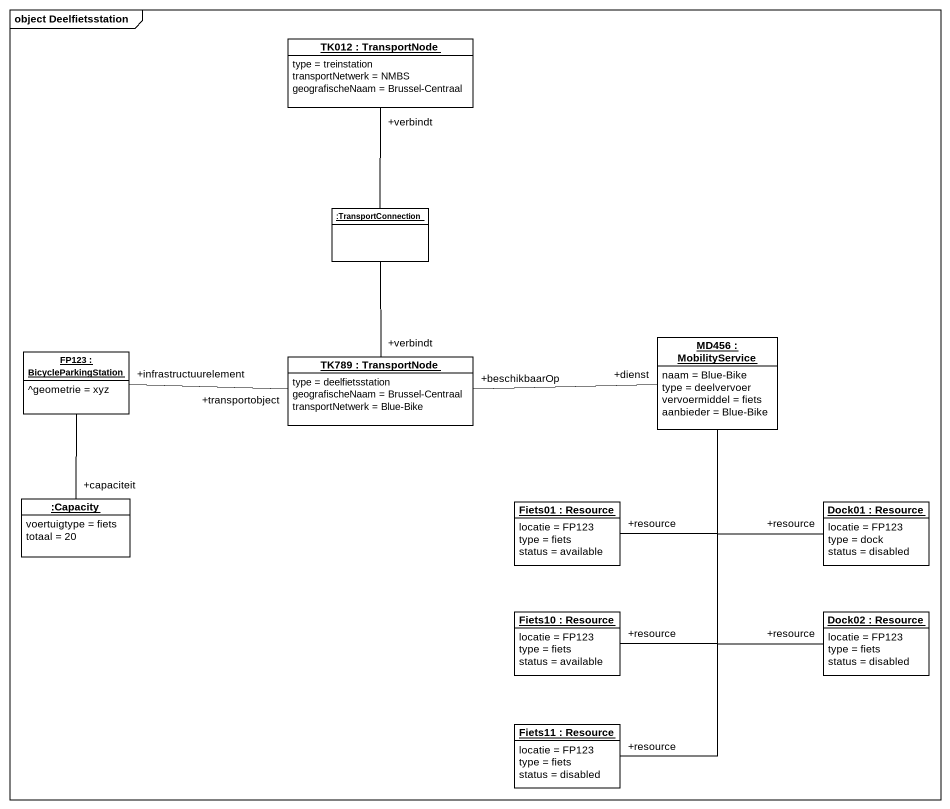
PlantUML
@startuml
mainframe object Deelfietsstation
hide circle
hide empty members
object "TK012 : TransportNode" as TK012 {
  type = treinstation
  transportNetwerk = NMBS
  geografischeNaam = Brussel-Centraal
}
object ":TransportConnection" as TransportConnection
object "FP123 : BicycleParkingStation" as FP123 {
  ^geometrie = xyz
}
object "TK789 : TransportNode" as TK789 {
  type = deelfietsstation
  geografischeNaam = Brussel-Centraal
  transportNetwerk = Blue-Bike
}
object "MD456 : MobilityService" as MD456 {
  naam = Blue-Bike
  type = deelvervoer
  vervoermiddel = fiets
  aanbieder = Blue-Bike
}
object ":Capacity" as Capacity {
  voertuigtype = fiets
  totaal = 20
}
object "Fiets01 : Resource" as Fiets01 {
  locatie = FP123
  type = fiets
  status = available
}
object "Dock01 : Resource" as Dock01 {
  locatie = FP123
  type = dock
  status = disabled
}
object "Fiets10 : Resource" as Fiets10 {
  locatie = FP123
  type = fiets
  status = available
}
object "Dock02 : Resource" as Dock02 {
  locatie = FP123
  type = fiets
  status = disabled
}
object "Fiets11 : Resource" as Fiets11 {
  locatie = FP123
  type = fiets
  status = disabled
}
TransportConnection -up- "+verbindt" TK012
TransportConnection -- "+verbindt" TK789
FP123 "+infrastructuurelement" -right- "+transportobject" TK789
FP123 -- "+capaciteit" Capacity
MD456 "+dienst" -left- "+beschikbaarOp" TK789
MD456 -- "+resource" Fiets01
MD456 -- "+resource" Dock01
MD456 -- "+resource" Fiets10
MD456 -- "+resource" Dock02
MD456 -- "+resource" Fiets11
@enduml
